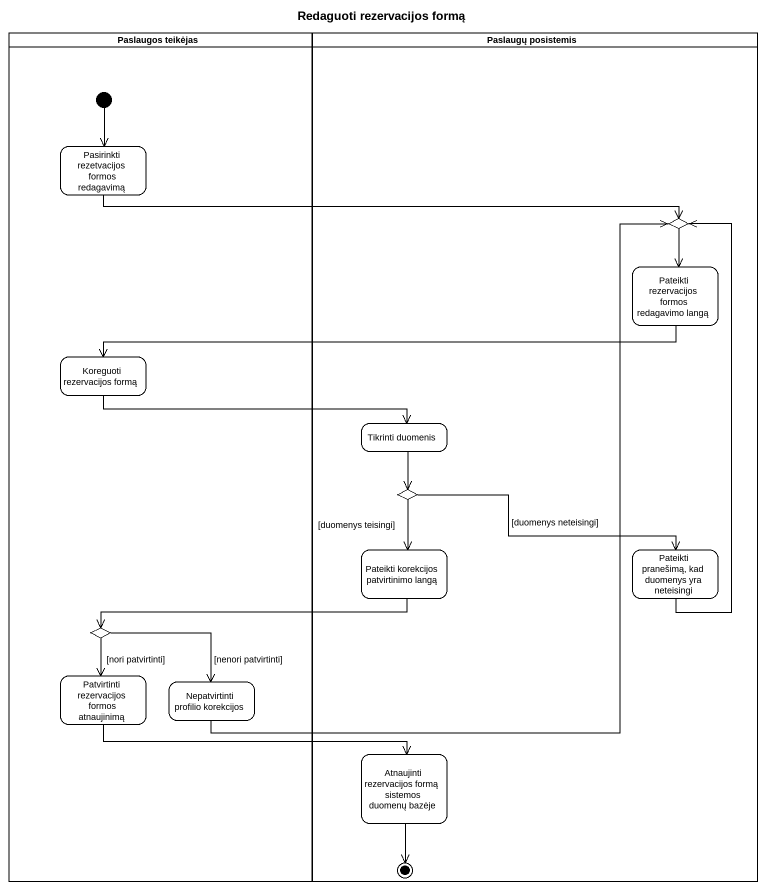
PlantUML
@startuml
title Redaguoti rezervacijos formą
hide empty description
state "Paslaugos teikėjas" as Paslaugos_teikėjas <<partition>> {
  state "Pasirinkti rezetvacijos formos redagavimą" as Pasirinkti_rezetvacijos
  state "Koreguoti rezervacijos formą" as Koreguoti_rezervacijos_formą
  state choice3 <<choice>>
  state "Patvirtinti rezervacijos formos atnaujinimą" as Patvirtinti_rezervacijos
  state "Nepatvirtinti profilio korekcijos" as Nepatvirtinti_profilio
  [*] --> Pasirinkti_rezetvacijos
}
state "Paslaugų posistemis" as Paslaugų_posistemis <<partition>> {
  state choice1 <<choice>>
  state "Pateikti rezervacijos formos redagavimo langą" as Pateikti_rezervacijos
  state "Tikrinti duomenis" as Tikrinti_duomenis
  state choice2 <<choice>>
  state "Pateikti korekcijos patvirtinimo langą" as Pateikti_korekcijos
  state "Pateikti pranešimą, kad duomenys yra neteisingi" as Pateikti_pranešimą_kad
  state "Atnaujinti rezervacijos formą sistemos duomenų bazėje" as Atnaujinti_rezervacijos
  Atnaujinti_rezervacijos --> [*]
}
Pasirinkti_rezetvacijos -right-> choice1
choice1 --> Pateikti_rezervacijos
Pateikti_rezervacijos -left-> Koreguoti_rezervacijos_formą
Koreguoti_rezervacijos_formą -right-> Tikrinti_duomenis
Tikrinti_duomenis --> choice2
choice2 --> Pateikti_korekcijos : [duomenys teisingi]
choice2 -right-> Pateikti_pranešimą_kad : [duomenys neteisingi]
Pateikti_korekcijos -left-> choice3
Pateikti_pranešimą_kad -up-> choice1
choice3 --> Patvirtinti_rezervacijos : [nori patvirtinti]
choice3 --> Nepatvirtinti_profilio : [nenori patvirtinti]
Patvirtinti_rezervacijos -right-> Atnaujinti_rezervacijos
Nepatvirtinti_profilio -up-> choice1
@enduml
